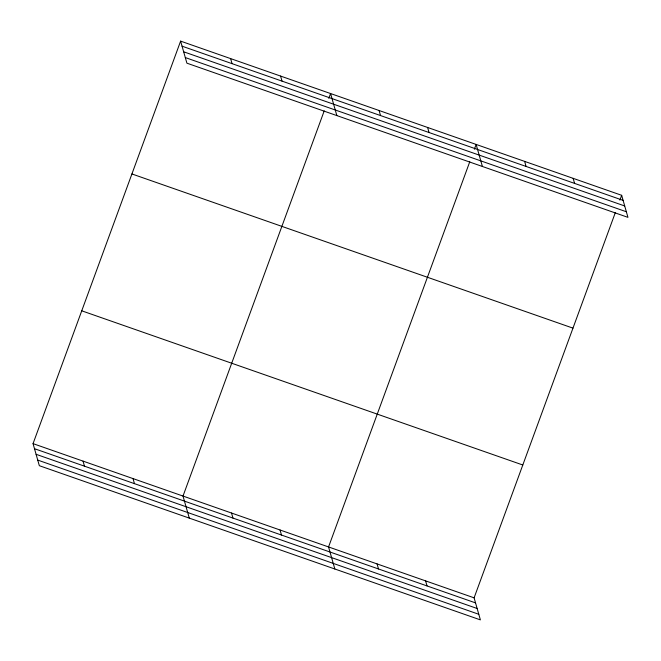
<?xml version="1.0" encoding="UTF-8"?>
<svg xmlns="http://www.w3.org/2000/svg" width="661" height="661" viewBox="0 0 661 661"><rect width="100%" height="100%" fill="white"/><g stroke="black" fill="none" stroke-linecap="round" stroke-linejoin="round"><path stroke-width="0.99" d="M615.317 212.635L474.102 597.833L480.382 619.878L39.33 465.691L33.05 443.638L180.618 41.122L621.671 195.309L627.95 217.362L186.898 63.167L180.618 41.122M324.221 110.866L183.006 496.064L189.286 518.117M328.806 98.357L330.574 93.54L336.854 115.592M469.773 161.747L328.558 546.944L334.838 568.997M474.358 149.237L476.118 144.42L482.406 166.473M619.902 200.118L621.671 195.309M182.056 46.179L623.108 200.366M183.659 51.789L624.711 205.976M185.303 57.565L626.355 211.751M131.919 173.95L572.971 328.137M81.749 310.81L522.801 464.997M33.05 443.638L474.102 597.833M34.488 448.703L475.54 602.89M36.091 454.305L477.143 608.5M37.735 460.089L478.787 614.276M573.153 178.346L574.591 183.403M524.636 161.383L526.082 166.448M427.609 127.466L429.047 132.522M379.092 110.503L380.529 115.559M425.585 580.87L427.031 585.927M280.586 76.065L282.032 81.129M377.067 563.907L378.513 568.964M230.606 58.589L232.044 63.654M280.041 529.99L281.479 535.046M231.524 513.027L232.961 518.084M133.018 478.589L134.464 483.654M83.038 461.114L84.476 466.179"/></g></svg>
